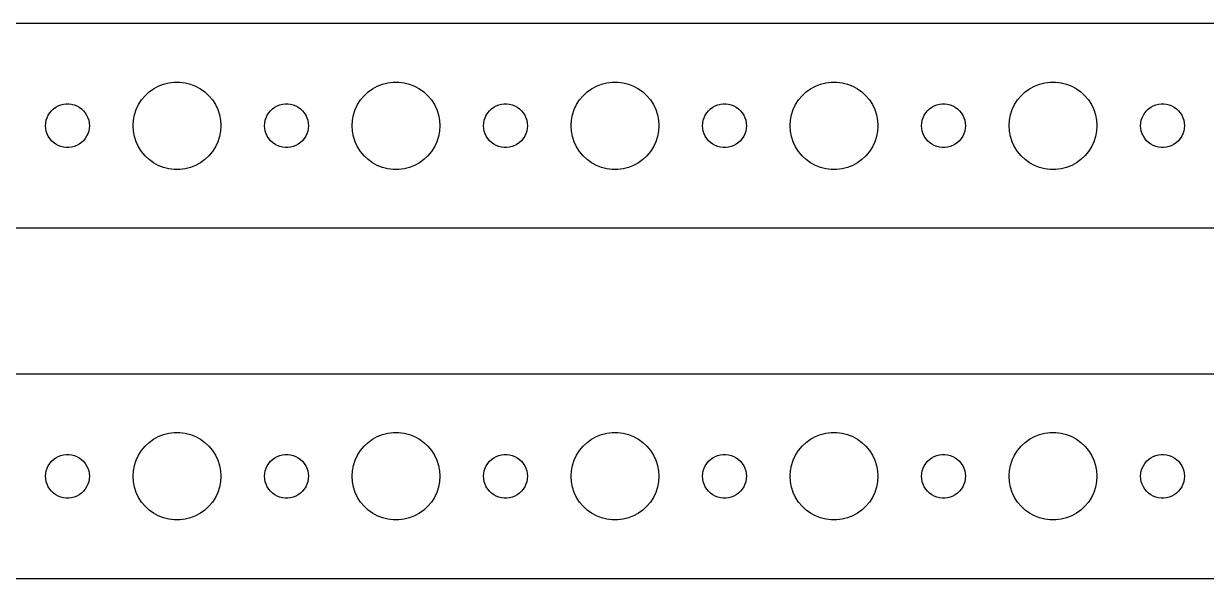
# Model space of a CAD drawing. Header units: metres. Extents: x -172 to 172, y 41 to 79.
# Drawn here: x -85.5 to -4.5, y 41 to 79 of the extents above; entities that cross this region are included whole.
import ezdxf

# ---------------------------------------------------------------- set-up
doc = ezdxf.new("R2010")
doc.units = ezdxf.units.M

msp = doc.modelspace()

# ---------------------------------------------------------------- linework, layer by layer
for p, q in [((167.314, 78.9901), (-167.314, 78.9901)), ((-76.9123, 74.3115), (-76.6075, 74.533)), ((-76.6075, 74.533), (-76.2773, 74.7145)), ((-76.2773, 74.7145), (-75.927, 74.8532)), ((-75.927, 74.8532), (-75.5621, 74.9469)), ((-75.5621, 74.9469), (-75.1884, 74.9941)), ((-75.1884, 74.9941), (-74.8116, 74.9941)), ((-74.8116, 74.9941), (-74.4379, 74.9469)), ((-74.4379, 74.9469), (-74.073, 74.8532)), ((-74.073, 74.8532), (-73.7227, 74.7145)), ((-73.7227, 74.7145), (-73.3925, 74.533)), ((-73.3925, 74.533), (-73.0877, 74.3115)), ((-61.9123, 74.3115), (-61.6075, 74.533)), ((-61.6075, 74.533), (-61.2773, 74.7145)), ((-61.2773, 74.7145), (-60.927, 74.8532)), ((-60.927, 74.8532), (-60.5621, 74.9469)), ((-60.5621, 74.9469), (-60.1884, 74.9941)), ((-60.1884, 74.9941), (-59.8116, 74.9941)), ((-59.8116, 74.9941), (-59.4379, 74.9469)), ((-59.4379, 74.9469), (-59.0729, 74.8532)), ((-59.0729, 74.8532), (-58.7227, 74.7145)), ((-58.7227, 74.7145), (-58.3925, 74.533)), ((-58.3925, 74.533), (-58.0877, 74.3115)), ((-46.9123, 74.3115), (-46.6075, 74.533)), ((-46.6075, 74.533), (-46.2773, 74.7145)), ((-46.2773, 74.7145), (-45.927, 74.8532)), ((-45.927, 74.8532), (-45.5621, 74.9469)), ((-45.5621, 74.9469), (-45.1884, 74.9941)), ((-45.1884, 74.9941), (-44.8116, 74.9941)), ((-44.8116, 74.9941), (-44.4379, 74.9469)), ((-44.4379, 74.9469), (-44.0729, 74.8532)), ((-44.0729, 74.8532), (-43.7227, 74.7145)), ((-43.7227, 74.7145), (-43.3925, 74.533)), ((-43.3925, 74.533), (-43.0877, 74.3115)), ((-31.9123, 74.3115), (-31.6075, 74.533)), ((-31.6075, 74.533), (-31.2773, 74.7145)), ((-31.2773, 74.7145), (-30.927, 74.8532)), ((-30.927, 74.8532), (-30.5621, 74.9469)), ((-30.5621, 74.9469), (-30.1884, 74.9941)), ((-30.1884, 74.9941), (-29.8116, 74.9941)), ((-29.8116, 74.9941), (-29.4379, 74.9469)), ((-29.4379, 74.9469), (-29.0729, 74.8532)), ((-29.0729, 74.8532), (-28.7227, 74.7145)), ((-28.7227, 74.7145), (-28.3925, 74.533)), ((-28.3925, 74.533), (-28.0877, 74.3115)), ((-16.9123, 74.3115), (-16.6075, 74.533)), ((-16.6075, 74.533), (-16.2773, 74.7145)), ((-16.2773, 74.7145), (-15.927, 74.8532)), ((-15.927, 74.8532), (-15.5621, 74.9469)), ((-15.5621, 74.9469), (-15.1884, 74.9941)), ((-15.1884, 74.9941), (-14.8116, 74.9941)), ((-14.8116, 74.9941), (-14.4379, 74.9469)), ((-14.4379, 74.9469), (-14.0729, 74.8532)), ((-14.0729, 74.8532), (-13.7227, 74.7145)), ((-13.7227, 74.7145), (-13.3925, 74.533)), ((-13.3925, 74.533), (-13.0877, 74.3115)), ((-77.6289, 73.4453), (-77.427, 73.7634)), ((-77.427, 73.7634), (-77.1869, 74.0536)), ((-77.1869, 74.0536), (-76.9123, 74.3115)), ((-73.0877, 74.3115), (-72.8131, 74.0536)), ((-72.8131, 74.0536), (-72.573, 73.7634)), ((-72.573, 73.7634), (-72.3711, 73.4453)), ((-62.6289, 73.4453), (-62.427, 73.7634)), ((-62.427, 73.7634), (-62.1869, 74.0536)), ((-62.1869, 74.0536), (-61.9123, 74.3115)), ((-58.0877, 74.3115), (-57.8131, 74.0536)), ((-57.8131, 74.0536), (-57.5729, 73.7634)), ((-57.5729, 73.7634), (-57.3711, 73.4453)), ((-47.6289, 73.4453), (-47.427, 73.7634)), ((-47.427, 73.7634), (-47.1869, 74.0536)), ((-47.1869, 74.0536), (-46.9123, 74.3115)), ((-43.0877, 74.3115), (-42.8131, 74.0536)), ((-42.8131, 74.0536), (-42.5729, 73.7634)), ((-42.5729, 73.7634), (-42.3711, 73.4453)), ((-32.6289, 73.4453), (-32.427, 73.7634)), ((-32.427, 73.7634), (-32.1869, 74.0536)), ((-32.1869, 74.0536), (-31.9123, 74.3115)), ((-28.0877, 74.3115), (-27.8131, 74.0536)), ((-27.8131, 74.0536), (-27.5729, 73.7634)), ((-27.5729, 73.7634), (-27.3711, 73.4453)), ((-17.6289, 73.4453), (-17.427, 73.7634)), ((-17.427, 73.7634), (-17.1869, 74.0536)), ((-17.1869, 74.0536), (-16.9123, 74.3115)), ((-13.0877, 74.3115), (-12.8131, 74.0536)), ((-12.8131, 74.0536), (-12.5729, 73.7634)), ((-12.5729, 73.7634), (-12.3711, 73.4453)), ((-83.7135, 72.8817), (-83.5934, 73.0268)), ((-83.5934, 73.0268), (-83.4561, 73.1558)), ((-83.4561, 73.1558), (-83.3037, 73.2665)), ((-83.3037, 73.2665), (-83.1387, 73.3572)), ((-83.1387, 73.3572), (-82.9635, 73.4266)), ((-82.9635, 73.4266), (-82.7811, 73.4734)), ((-82.7811, 73.4734), (-82.5942, 73.497)), ((-82.5942, 73.497), (-82.4058, 73.497)), ((-82.4058, 73.497), (-82.2189, 73.4734)), ((-82.2189, 73.4734), (-82.0365, 73.4266)), ((-82.0365, 73.4266), (-81.8613, 73.3572)), ((-81.8613, 73.3572), (-81.6963, 73.2665)), ((-81.6963, 73.2665), (-81.5439, 73.1558)), ((-81.5439, 73.1558), (-81.4065, 73.0268)), ((-81.4065, 73.0268), (-81.2865, 72.8817)), ((-77.9057, 72.7461), (-77.7893, 73.1044)), ((-77.7893, 73.1044), (-77.6289, 73.4453)), ((-72.3711, 73.4453), (-72.2107, 73.1044)), ((-72.2107, 73.1044), (-72.0943, 72.7461)), ((-68.7135, 72.8817), (-68.5934, 73.0268)), ((-68.5934, 73.0268), (-68.4561, 73.1558)), ((-68.4561, 73.1558), (-68.3037, 73.2665)), ((-68.3037, 73.2665), (-68.1387, 73.3572)), ((-68.1387, 73.3572), (-67.9635, 73.4266)), ((-67.9635, 73.4266), (-67.7811, 73.4734)), ((-67.7811, 73.4734), (-67.5942, 73.497)), ((-67.5942, 73.497), (-67.4058, 73.497)), ((-67.4058, 73.497), (-67.2189, 73.4734)), ((-67.2189, 73.4734), (-67.0365, 73.4266)), ((-67.0365, 73.4266), (-66.8613, 73.3572)), ((-66.8613, 73.3572), (-66.6963, 73.2665)), ((-66.6963, 73.2665), (-66.5439, 73.1558)), ((-66.5439, 73.1558), (-66.4065, 73.0268)), ((-66.4065, 73.0268), (-66.2865, 72.8817)), ((-62.9057, 72.7461), (-62.7893, 73.1044)), ((-62.7893, 73.1044), (-62.6289, 73.4453)), ((-57.3711, 73.4453), (-57.2107, 73.1044)), ((-57.2107, 73.1044), (-57.0942, 72.7461)), ((-53.7135, 72.8817), (-53.5934, 73.0268)), ((-53.5934, 73.0268), (-53.4561, 73.1558)), ((-53.4561, 73.1558), (-53.3037, 73.2665)), ((-53.3037, 73.2665), (-53.1387, 73.3572)), ((-53.1387, 73.3572), (-52.9635, 73.4266)), ((-52.9635, 73.4266), (-52.7811, 73.4734)), ((-52.7811, 73.4734), (-52.5942, 73.497)), ((-52.5942, 73.497), (-52.4058, 73.497)), ((-52.4058, 73.497), (-52.2189, 73.4734)), ((-52.2189, 73.4734), (-52.0365, 73.4266)), ((-52.0365, 73.4266), (-51.8613, 73.3572)), ((-51.8613, 73.3572), (-51.6963, 73.2665)), ((-51.6963, 73.2665), (-51.5439, 73.1558)), ((-51.5439, 73.1558), (-51.4065, 73.0268)), ((-51.4065, 73.0268), (-51.2865, 72.8817)), ((-47.9057, 72.7461), (-47.7893, 73.1044)), ((-47.7893, 73.1044), (-47.6289, 73.4453)), ((-42.3711, 73.4453), (-42.2107, 73.1044)), ((-42.2107, 73.1044), (-42.0942, 72.7461)), ((-38.7135, 72.8817), (-38.5934, 73.0268)), ((-38.5934, 73.0268), (-38.4561, 73.1558)), ((-38.4561, 73.1558), (-38.3037, 73.2665)), ((-38.3037, 73.2665), (-38.1387, 73.3572)), ((-38.1387, 73.3572), (-37.9635, 73.4266)), ((-37.9635, 73.4266), (-37.7811, 73.4734)), ((-37.7811, 73.4734), (-37.5942, 73.497)), ((-37.5942, 73.497), (-37.4058, 73.497)), ((-37.4058, 73.497), (-37.2189, 73.4734)), ((-37.2189, 73.4734), (-37.0365, 73.4266)), ((-37.0365, 73.4266), (-36.8613, 73.3572)), ((-36.8613, 73.3572), (-36.6963, 73.2665)), ((-36.6963, 73.2665), (-36.5439, 73.1558)), ((-36.5439, 73.1558), (-36.4065, 73.0268)), ((-36.4065, 73.0268), (-36.2865, 72.8817)), ((-32.9057, 72.7461), (-32.7893, 73.1044)), ((-32.7893, 73.1044), (-32.6289, 73.4453)), ((-27.3711, 73.4453), (-27.2107, 73.1044)), ((-27.2107, 73.1044), (-27.0942, 72.7461)), ((-23.7135, 72.8817), (-23.5934, 73.0268)), ((-23.5934, 73.0268), (-23.4561, 73.1558)), ((-23.4561, 73.1558), (-23.3037, 73.2665)), ((-23.3037, 73.2665), (-23.1387, 73.3572)), ((-23.1387, 73.3572), (-22.9635, 73.4266)), ((-22.9635, 73.4266), (-22.7811, 73.4734)), ((-22.7811, 73.4734), (-22.5942, 73.497)), ((-22.5942, 73.497), (-22.4058, 73.497)), ((-22.4058, 73.497), (-22.2189, 73.4734)), ((-22.2189, 73.4734), (-22.0365, 73.4266)), ((-22.0365, 73.4266), (-21.8613, 73.3572)), ((-21.8613, 73.3572), (-21.6963, 73.2665)), ((-21.6963, 73.2665), (-21.5439, 73.1558)), ((-21.5439, 73.1558), (-21.4065, 73.0268)), ((-21.4065, 73.0268), (-21.2865, 72.8817)), ((-17.9057, 72.7461), (-17.7893, 73.1044)), ((-17.7893, 73.1044), (-17.6289, 73.4453)), ((-12.3711, 73.4453), (-12.2107, 73.1044)), ((-12.2107, 73.1044), (-12.0942, 72.7461)), ((-8.71352, 72.8817), (-8.59344, 73.0268)), ((-8.59344, 73.0268), (-8.45613, 73.1558)), ((-8.45613, 73.1558), (-8.30373, 73.2665)), ((-8.30373, 73.2665), (-8.13866, 73.3572)), ((-8.13866, 73.3572), (-7.96352, 73.4266)), ((-7.96352, 73.4266), (-7.78107, 73.4734)), ((-7.78107, 73.4734), (-7.59418, 73.497)), ((-7.59418, 73.497), (-7.40581, 73.497)), ((-7.40581, 73.497), (-7.21892, 73.4734)), ((-7.21892, 73.4734), (-7.03647, 73.4266)), ((-7.03647, 73.4266), (-6.86133, 73.3572)), ((-6.86133, 73.3572), (-6.69626, 73.2665)), ((-6.69626, 73.2665), (-6.54385, 73.1558)), ((-6.54385, 73.1558), (-6.40654, 73.0268)), ((-6.40654, 73.0268), (-6.28647, 72.8817)), ((-84, 72), (-83.9882, 72.188)), ((-83.9882, 72.188), (-83.9529, 72.373)), ((-83.9529, 72.373), (-83.8947, 72.5522)), ((-83.8947, 72.5522), (-83.8145, 72.7226)), ((-83.8145, 72.7226), (-83.7135, 72.8817)), ((-81.2865, 72.8817), (-81.1855, 72.7226)), ((-81.1855, 72.7226), (-81.1053, 72.5522)), ((-81.1053, 72.5522), (-81.0471, 72.373)), ((-81.0471, 72.373), (-81.0118, 72.188)), ((-81.0118, 72.188), (-81, 72)), ((-78, 72), (-77.9763, 72.376)), ((-77.9763, 72.376), (-77.9057, 72.7461)), ((-72.0943, 72.7461), (-72.0237, 72.376)), ((-72.0237, 72.376), (-72, 72)), ((-69, 72), (-68.9882, 72.188)), ((-68.9882, 72.188), (-68.9529, 72.373)), ((-68.9529, 72.373), (-68.8947, 72.5522)), ((-68.8947, 72.5522), (-68.8145, 72.7226)), ((-68.8145, 72.7226), (-68.7135, 72.8817)), ((-66.2865, 72.8817), (-66.1855, 72.7226)), ((-66.1855, 72.7226), (-66.1053, 72.5522)), ((-66.1053, 72.5522), (-66.0471, 72.373)), ((-66.0471, 72.373), (-66.0118, 72.188)), ((-66.0118, 72.188), (-66, 72)), ((-63, 72), (-62.9763, 72.376)), ((-62.9763, 72.376), (-62.9057, 72.7461)), ((-57.0942, 72.7461), (-57.0237, 72.376)), ((-57.0237, 72.376), (-57, 72)), ((-54, 72), (-53.9882, 72.188)), ((-53.9882, 72.188), (-53.9529, 72.373)), ((-53.9529, 72.373), (-53.8947, 72.5522)), ((-53.8947, 72.5522), (-53.8145, 72.7226)), ((-53.8145, 72.7226), (-53.7135, 72.8817)), ((-51.2865, 72.8817), (-51.1855, 72.7226)), ((-51.1855, 72.7226), (-51.1053, 72.5522)), ((-51.1053, 72.5522), (-51.0471, 72.373)), ((-51.0471, 72.373), (-51.0118, 72.188)), ((-51.0118, 72.188), (-51, 72)), ((-48, 72), (-47.9763, 72.376)), ((-47.9763, 72.376), (-47.9057, 72.7461)), ((-42.0942, 72.7461), (-42.0237, 72.376)), ((-42.0237, 72.376), (-42, 72)), ((-39, 72), (-38.9882, 72.188)), ((-38.9882, 72.188), (-38.9529, 72.373)), ((-38.9529, 72.373), (-38.8947, 72.5522)), ((-38.8947, 72.5522), (-38.8145, 72.7226)), ((-38.8145, 72.7226), (-38.7135, 72.8817)), ((-36.2865, 72.8817), (-36.1855, 72.7226)), ((-36.1855, 72.7226), (-36.1053, 72.5522)), ((-36.1053, 72.5522), (-36.0471, 72.373)), ((-36.0471, 72.373), (-36.0118, 72.188)), ((-36.0118, 72.188), (-36, 72)), ((-33, 72), (-32.9763, 72.376)), ((-32.9763, 72.376), (-32.9057, 72.7461)), ((-27.0942, 72.7461), (-27.0237, 72.376)), ((-27.0237, 72.376), (-27, 72)), ((-24, 72), (-23.9882, 72.188)), ((-23.9882, 72.188), (-23.9529, 72.373)), ((-23.9529, 72.373), (-23.8947, 72.5522)), ((-23.8947, 72.5522), (-23.8145, 72.7226)), ((-23.8145, 72.7226), (-23.7135, 72.8817)), ((-21.2865, 72.8817), (-21.1855, 72.7226)), ((-21.1855, 72.7226), (-21.1053, 72.5522)), ((-21.1053, 72.5522), (-21.0471, 72.373)), ((-21.0471, 72.373), (-21.0118, 72.188)), ((-21.0118, 72.188), (-21, 72)), ((-18, 72), (-17.9763, 72.376)), ((-17.9763, 72.376), (-17.9057, 72.7461)), ((-12.0942, 72.7461), (-12.0237, 72.376)), ((-12.0237, 72.376), (-12, 72)), ((-9, 72), (-8.98816, 72.188)), ((-8.98816, 72.188), (-8.95287, 72.373)), ((-8.95287, 72.373), (-8.89465, 72.5522)), ((-8.89465, 72.5522), (-8.81445, 72.7226)), ((-8.81445, 72.7226), (-8.71352, 72.8817)), ((-6.28647, 72.8817), (-6.18553, 72.7226)), ((-6.18553, 72.7226), (-6.10533, 72.5522)), ((-6.10533, 72.5522), (-6.04712, 72.373)), ((-6.04712, 72.373), (-6.01183, 72.188)), ((-6.01183, 72.188), (-6, 72)), ((-83.9882, 71.812), (-84, 72)), ((-83.9529, 71.627), (-83.9882, 71.812)), ((-83.8947, 71.4478), (-83.9529, 71.627)), ((-83.8145, 71.2774), (-83.8947, 71.4478)), ((-81.1053, 71.4478), (-81.1855, 71.2774)), ((-81.0471, 71.627), (-81.1053, 71.4478)), ((-81.0118, 71.812), (-81.0471, 71.627)), ((-81, 72), (-81.0118, 71.812)), ((-77.9763, 71.624), (-78, 72)), ((-77.9057, 71.2539), (-77.9763, 71.624)), ((-72.0237, 71.624), (-72.0943, 71.2539)), ((-72, 72), (-72.0237, 71.624)), ((-68.9882, 71.812), (-69, 72)), ((-68.9529, 71.627), (-68.9882, 71.812)), ((-68.8947, 71.4478), (-68.9529, 71.627)), ((-68.8145, 71.2774), (-68.8947, 71.4478)), ((-66.1053, 71.4478), (-66.1855, 71.2774)), ((-66.0471, 71.627), (-66.1053, 71.4478)), ((-66.0118, 71.812), (-66.0471, 71.627)), ((-66, 72), (-66.0118, 71.812)), ((-62.9763, 71.624), (-63, 72)), ((-62.9057, 71.2539), (-62.9763, 71.624)), ((-57.0237, 71.624), (-57.0942, 71.2539)), ((-57, 72), (-57.0237, 71.624)), ((-53.9882, 71.812), (-54, 72)), ((-53.9529, 71.627), (-53.9882, 71.812)), ((-53.8947, 71.4478), (-53.9529, 71.627)), ((-53.8145, 71.2774), (-53.8947, 71.4478)), ((-51.1053, 71.4478), (-51.1855, 71.2774)), ((-51.0471, 71.627), (-51.1053, 71.4478)), ((-51.0118, 71.812), (-51.0471, 71.627)), ((-51, 72), (-51.0118, 71.812)), ((-47.9763, 71.624), (-48, 72)), ((-47.9057, 71.2539), (-47.9763, 71.624)), ((-42.0237, 71.624), (-42.0942, 71.2539)), ((-42, 72), (-42.0237, 71.624)), ((-38.9882, 71.812), (-39, 72)), ((-38.9529, 71.627), (-38.9882, 71.812)), ((-38.8947, 71.4478), (-38.9529, 71.627)), ((-38.8145, 71.2774), (-38.8947, 71.4478)), ((-36.1053, 71.4478), (-36.1855, 71.2774)), ((-36.0471, 71.627), (-36.1053, 71.4478)), ((-36.0118, 71.812), (-36.0471, 71.627)), ((-36, 72), (-36.0118, 71.812)), ((-32.9763, 71.624), (-33, 72)), ((-32.9057, 71.2539), (-32.9763, 71.624)), ((-27.0237, 71.624), (-27.0942, 71.2539)), ((-27, 72), (-27.0237, 71.624)), ((-23.9882, 71.812), (-24, 72)), ((-23.9529, 71.627), (-23.9882, 71.812)), ((-23.8947, 71.4478), (-23.9529, 71.627)), ((-23.8145, 71.2774), (-23.8947, 71.4478)), ((-21.1053, 71.4478), (-21.1855, 71.2774)), ((-21.0471, 71.627), (-21.1053, 71.4478)), ((-21.0118, 71.812), (-21.0471, 71.627)), ((-21, 72), (-21.0118, 71.812)), ((-17.9763, 71.624), (-18, 72)), ((-17.9057, 71.2539), (-17.9763, 71.624)), ((-12.0237, 71.624), (-12.0942, 71.2539)), ((-12, 72), (-12.0237, 71.624)), ((-8.98816, 71.812), (-9, 72)), ((-8.95287, 71.627), (-8.98816, 71.812)), ((-8.89465, 71.4478), (-8.95287, 71.627)), ((-8.81445, 71.2774), (-8.89465, 71.4478)), ((-6.10533, 71.4478), (-6.18553, 71.2774)), ((-6.04712, 71.627), (-6.10533, 71.4478)), ((-6.01183, 71.812), (-6.04712, 71.627)), ((-6, 72), (-6.01183, 71.812)), ((-83.7135, 71.1183), (-83.8145, 71.2774)), ((-83.5934, 70.9732), (-83.7135, 71.1183)), ((-83.4561, 70.8442), (-83.5934, 70.9732)), ((-83.3037, 70.7335), (-83.4561, 70.8442)), ((-83.1387, 70.6428), (-83.3037, 70.7335)), ((-82.9635, 70.5734), (-83.1387, 70.6428)), ((-82.7811, 70.5266), (-82.9635, 70.5734)), ((-82.5942, 70.503), (-82.7811, 70.5266)), ((-82.4058, 70.503), (-82.5942, 70.503)), ((-82.2189, 70.5266), (-82.4058, 70.503)), ((-82.0365, 70.5734), (-82.2189, 70.5266)), ((-81.8613, 70.6428), (-82.0365, 70.5734)), ((-81.6963, 70.7335), (-81.8613, 70.6428)), ((-81.5439, 70.8442), (-81.6963, 70.7335)), ((-81.4065, 70.9732), (-81.5439, 70.8442)), ((-81.2865, 71.1183), (-81.4065, 70.9732)), ((-81.1855, 71.2774), (-81.2865, 71.1183)), ((-77.7893, 70.8956), (-77.9057, 71.2539)), ((-77.6289, 70.5547), (-77.7893, 70.8956)), ((-77.427, 70.2366), (-77.6289, 70.5547)), ((-72.3711, 70.5547), (-72.573, 70.2366)), ((-72.2107, 70.8956), (-72.3711, 70.5547)), ((-72.0943, 71.2539), (-72.2107, 70.8956)), ((-68.7135, 71.1183), (-68.8145, 71.2774)), ((-68.5934, 70.9732), (-68.7135, 71.1183)), ((-68.4561, 70.8442), (-68.5934, 70.9732)), ((-68.3037, 70.7335), (-68.4561, 70.8442)), ((-68.1387, 70.6428), (-68.3037, 70.7335)), ((-67.9635, 70.5734), (-68.1387, 70.6428)), ((-67.7811, 70.5266), (-67.9635, 70.5734)), ((-67.5942, 70.503), (-67.7811, 70.5266)), ((-67.4058, 70.503), (-67.5942, 70.503)), ((-67.2189, 70.5266), (-67.4058, 70.503)), ((-67.0365, 70.5734), (-67.2189, 70.5266)), ((-66.8613, 70.6428), (-67.0365, 70.5734)), ((-66.6963, 70.7335), (-66.8613, 70.6428)), ((-66.5439, 70.8442), (-66.6963, 70.7335)), ((-66.4065, 70.9732), (-66.5439, 70.8442)), ((-66.2865, 71.1183), (-66.4065, 70.9732)), ((-66.1855, 71.2774), (-66.2865, 71.1183)), ((-62.7893, 70.8956), (-62.9057, 71.2539)), ((-62.6289, 70.5547), (-62.7893, 70.8956)), ((-62.427, 70.2366), (-62.6289, 70.5547)), ((-57.3711, 70.5547), (-57.5729, 70.2366)), ((-57.2107, 70.8956), (-57.3711, 70.5547)), ((-57.0942, 71.2539), (-57.2107, 70.8956)), ((-53.7135, 71.1183), (-53.8145, 71.2774)), ((-53.5934, 70.9732), (-53.7135, 71.1183)), ((-53.4561, 70.8442), (-53.5934, 70.9732)), ((-53.3037, 70.7335), (-53.4561, 70.8442)), ((-53.1387, 70.6428), (-53.3037, 70.7335)), ((-52.9635, 70.5734), (-53.1387, 70.6428)), ((-52.7811, 70.5266), (-52.9635, 70.5734)), ((-52.5942, 70.503), (-52.7811, 70.5266)), ((-52.4058, 70.503), (-52.5942, 70.503)), ((-52.2189, 70.5266), (-52.4058, 70.503)), ((-52.0365, 70.5734), (-52.2189, 70.5266)), ((-51.8613, 70.6428), (-52.0365, 70.5734)), ((-51.6963, 70.7335), (-51.8613, 70.6428)), ((-51.5439, 70.8442), (-51.6963, 70.7335)), ((-51.4065, 70.9732), (-51.5439, 70.8442)), ((-51.2865, 71.1183), (-51.4065, 70.9732)), ((-51.1855, 71.2774), (-51.2865, 71.1183)), ((-47.7893, 70.8956), (-47.9057, 71.2539)), ((-47.6289, 70.5547), (-47.7893, 70.8956)), ((-47.427, 70.2366), (-47.6289, 70.5547)), ((-42.3711, 70.5547), (-42.5729, 70.2366)), ((-42.2107, 70.8956), (-42.3711, 70.5547)), ((-42.0942, 71.2539), (-42.2107, 70.8956)), ((-38.7135, 71.1183), (-38.8145, 71.2774)), ((-38.5934, 70.9732), (-38.7135, 71.1183)), ((-38.4561, 70.8442), (-38.5934, 70.9732)), ((-38.3037, 70.7335), (-38.4561, 70.8442)), ((-38.1387, 70.6428), (-38.3037, 70.7335)), ((-37.9635, 70.5734), (-38.1387, 70.6428)), ((-37.7811, 70.5266), (-37.9635, 70.5734)), ((-37.5942, 70.503), (-37.7811, 70.5266)), ((-37.4058, 70.503), (-37.5942, 70.503)), ((-37.2189, 70.5266), (-37.4058, 70.503)), ((-37.0365, 70.5734), (-37.2189, 70.5266)), ((-36.8613, 70.6428), (-37.0365, 70.5734)), ((-36.6963, 70.7335), (-36.8613, 70.6428)), ((-36.5439, 70.8442), (-36.6963, 70.7335)), ((-36.4065, 70.9732), (-36.5439, 70.8442)), ((-36.2865, 71.1183), (-36.4065, 70.9732)), ((-36.1855, 71.2774), (-36.2865, 71.1183)), ((-32.7893, 70.8956), (-32.9057, 71.2539)), ((-32.6289, 70.5547), (-32.7893, 70.8956)), ((-32.427, 70.2366), (-32.6289, 70.5547)), ((-27.3711, 70.5547), (-27.5729, 70.2366)), ((-27.2107, 70.8956), (-27.3711, 70.5547)), ((-27.0942, 71.2539), (-27.2107, 70.8956)), ((-23.7135, 71.1183), (-23.8145, 71.2774)), ((-23.5934, 70.9732), (-23.7135, 71.1183)), ((-23.4561, 70.8442), (-23.5934, 70.9732)), ((-23.3037, 70.7335), (-23.4561, 70.8442)), ((-23.1387, 70.6428), (-23.3037, 70.7335)), ((-22.9635, 70.5734), (-23.1387, 70.6428)), ((-22.7811, 70.5266), (-22.9635, 70.5734)), ((-22.5942, 70.503), (-22.7811, 70.5266)), ((-22.4058, 70.503), (-22.5942, 70.503)), ((-22.2189, 70.5266), (-22.4058, 70.503)), ((-22.0365, 70.5734), (-22.2189, 70.5266)), ((-21.8613, 70.6428), (-22.0365, 70.5734)), ((-21.6963, 70.7335), (-21.8613, 70.6428)), ((-21.5439, 70.8442), (-21.6963, 70.7335)), ((-21.4065, 70.9732), (-21.5439, 70.8442)), ((-21.2865, 71.1183), (-21.4065, 70.9732)), ((-21.1855, 71.2774), (-21.2865, 71.1183)), ((-17.7893, 70.8956), (-17.9057, 71.2539)), ((-17.6289, 70.5547), (-17.7893, 70.8956)), ((-17.427, 70.2366), (-17.6289, 70.5547)), ((-12.3711, 70.5547), (-12.5729, 70.2366)), ((-12.2107, 70.8956), (-12.3711, 70.5547)), ((-12.0942, 71.2539), (-12.2107, 70.8956)), ((-8.71352, 71.1183), (-8.81445, 71.2774)), ((-8.59344, 70.9732), (-8.71352, 71.1183)), ((-8.45613, 70.8442), (-8.59344, 70.9732)), ((-8.30373, 70.7335), (-8.45613, 70.8442)), ((-8.13866, 70.6428), (-8.30373, 70.7335)), ((-7.96352, 70.5734), (-8.13866, 70.6428)), ((-7.78107, 70.5266), (-7.96352, 70.5734)), ((-7.59418, 70.503), (-7.78107, 70.5266)), ((-7.40581, 70.503), (-7.59418, 70.503)), ((-7.21892, 70.5266), (-7.40581, 70.503)), ((-7.03647, 70.5734), (-7.21892, 70.5266)), ((-6.86133, 70.6428), (-7.03647, 70.5734)), ((-6.69626, 70.7335), (-6.86133, 70.6428)), ((-6.54385, 70.8442), (-6.69626, 70.7335)), ((-6.40654, 70.9732), (-6.54385, 70.8442)), ((-6.28647, 71.1183), (-6.40654, 70.9732)), ((-6.18553, 71.2774), (-6.28647, 71.1183)), ((-77.1869, 69.9464), (-77.427, 70.2366)), ((-76.9123, 69.6885), (-77.1869, 69.9464)), ((-76.6075, 69.467), (-76.9123, 69.6885)), ((-73.0877, 69.6885), (-73.3925, 69.467)), ((-72.8131, 69.9464), (-73.0877, 69.6885)), ((-72.573, 70.2366), (-72.8131, 69.9464)), ((-62.1869, 69.9464), (-62.427, 70.2366)), ((-61.9123, 69.6885), (-62.1869, 69.9464)), ((-61.6075, 69.467), (-61.9123, 69.6885)), ((-58.0877, 69.6885), (-58.3925, 69.467)), ((-57.8131, 69.9464), (-58.0877, 69.6885)), ((-57.5729, 70.2366), (-57.8131, 69.9464)), ((-47.1869, 69.9464), (-47.427, 70.2366)), ((-46.9123, 69.6885), (-47.1869, 69.9464)), ((-46.6075, 69.467), (-46.9123, 69.6885)), ((-43.0877, 69.6885), (-43.3925, 69.467)), ((-42.8131, 69.9464), (-43.0877, 69.6885)), ((-42.5729, 70.2366), (-42.8131, 69.9464)), ((-32.1869, 69.9464), (-32.427, 70.2366)), ((-31.9123, 69.6885), (-32.1869, 69.9464)), ((-31.6075, 69.467), (-31.9123, 69.6885)), ((-28.0877, 69.6885), (-28.3925, 69.467)), ((-27.8131, 69.9464), (-28.0877, 69.6885)), ((-27.5729, 70.2366), (-27.8131, 69.9464)), ((-17.1869, 69.9464), (-17.427, 70.2366)), ((-16.9123, 69.6885), (-17.1869, 69.9464)), ((-16.6075, 69.467), (-16.9123, 69.6885)), ((-13.0877, 69.6885), (-13.3925, 69.467)), ((-12.8131, 69.9464), (-13.0877, 69.6885)), ((-12.5729, 70.2366), (-12.8131, 69.9464)), ((-76.2773, 69.2855), (-76.6075, 69.467)), ((-75.927, 69.1468), (-76.2773, 69.2855)), ((-75.5621, 69.0531), (-75.927, 69.1468)), ((-75.1884, 69.0059), (-75.5621, 69.0531)), ((-74.8116, 69.0059), (-75.1884, 69.0059)), ((-74.4379, 69.0531), (-74.8116, 69.0059)), ((-74.073, 69.1468), (-74.4379, 69.0531)), ((-73.7227, 69.2855), (-74.073, 69.1468)), ((-73.3925, 69.467), (-73.7227, 69.2855)), ((-61.2773, 69.2855), (-61.6075, 69.467)), ((-60.927, 69.1468), (-61.2773, 69.2855)), ((-60.5621, 69.0531), (-60.927, 69.1468)), ((-60.1884, 69.0059), (-60.5621, 69.0531)), ((-59.8116, 69.0059), (-60.1884, 69.0059)), ((-59.4379, 69.0531), (-59.8116, 69.0059)), ((-59.0729, 69.1468), (-59.4379, 69.0531)), ((-58.7227, 69.2855), (-59.0729, 69.1468)), ((-58.3925, 69.467), (-58.7227, 69.2855)), ((-46.2773, 69.2855), (-46.6075, 69.467)), ((-45.927, 69.1468), (-46.2773, 69.2855)), ((-45.5621, 69.0531), (-45.927, 69.1468)), ((-45.1884, 69.0059), (-45.5621, 69.0531)), ((-44.8116, 69.0059), (-45.1884, 69.0059)), ((-44.4379, 69.0531), (-44.8116, 69.0059)), ((-44.0729, 69.1468), (-44.4379, 69.0531)), ((-43.7227, 69.2855), (-44.0729, 69.1468)), ((-43.3925, 69.467), (-43.7227, 69.2855)), ((-31.2773, 69.2855), (-31.6075, 69.467)), ((-30.927, 69.1468), (-31.2773, 69.2855)), ((-30.5621, 69.0531), (-30.927, 69.1468)), ((-30.1884, 69.0059), (-30.5621, 69.0531)), ((-29.8116, 69.0059), (-30.1884, 69.0059)), ((-29.4379, 69.0531), (-29.8116, 69.0059)), ((-29.0729, 69.1468), (-29.4379, 69.0531)), ((-28.7227, 69.2855), (-29.0729, 69.1468)), ((-28.3925, 69.467), (-28.7227, 69.2855)), ((-16.2773, 69.2855), (-16.6075, 69.467)), ((-15.927, 69.1468), (-16.2773, 69.2855)), ((-15.5621, 69.0531), (-15.927, 69.1468)), ((-15.1884, 69.0059), (-15.5621, 69.0531)), ((-14.8116, 69.0059), (-15.1884, 69.0059)), ((-14.4379, 69.0531), (-14.8116, 69.0059)), ((-14.0729, 69.1468), (-14.4379, 69.0531)), ((-13.7227, 69.2855), (-14.0729, 69.1468)), ((-13.3925, 69.467), (-13.7227, 69.2855)), ((-167.314, 65.0099), (167.314, 65.0099)), ((167.314, 54.9901), (-167.314, 54.9901)), ((-77.1869, 50.0536), (-76.9123, 50.3115)), ((-76.9123, 50.3115), (-76.6075, 50.533)), ((-76.6075, 50.533), (-76.2773, 50.7145)), ((-76.2773, 50.7145), (-75.927, 50.8532)), ((-75.927, 50.8532), (-75.5621, 50.9469)), ((-75.5621, 50.9469), (-75.1884, 50.9941)), ((-75.1884, 50.9941), (-74.8116, 50.9941)), ((-74.8116, 50.9941), (-74.4379, 50.9469)), ((-74.4379, 50.9469), (-74.073, 50.8532)), ((-74.073, 50.8532), (-73.7227, 50.7145)), ((-73.7227, 50.7145), (-73.3925, 50.533)), ((-73.3925, 50.533), (-73.0877, 50.3115)), ((-73.0877, 50.3115), (-72.8131, 50.0536)), ((-62.1869, 50.0536), (-61.9123, 50.3115)), ((-61.9123, 50.3115), (-61.6075, 50.533)), ((-61.6075, 50.533), (-61.2773, 50.7145)), ((-61.2773, 50.7145), (-60.927, 50.8532)), ((-60.927, 50.8532), (-60.5621, 50.9469)), ((-60.5621, 50.9469), (-60.1884, 50.9941)), ((-60.1884, 50.9941), (-59.8116, 50.9941)), ((-59.8116, 50.9941), (-59.4379, 50.9469)), ((-59.4379, 50.9469), (-59.0729, 50.8532)), ((-59.0729, 50.8532), (-58.7227, 50.7145)), ((-58.7227, 50.7145), (-58.3925, 50.533)), ((-58.3925, 50.533), (-58.0877, 50.3115)), ((-58.0877, 50.3115), (-57.8131, 50.0536)), ((-47.1869, 50.0536), (-46.9123, 50.3115)), ((-46.9123, 50.3115), (-46.6075, 50.533)), ((-46.6075, 50.533), (-46.2773, 50.7145)), ((-46.2773, 50.7145), (-45.927, 50.8532)), ((-45.927, 50.8532), (-45.5621, 50.9469)), ((-45.5621, 50.9469), (-45.1884, 50.9941)), ((-45.1884, 50.9941), (-44.8116, 50.9941)), ((-44.8116, 50.9941), (-44.4379, 50.9469)), ((-44.4379, 50.9469), (-44.0729, 50.8532)), ((-44.0729, 50.8532), (-43.7227, 50.7145)), ((-43.7227, 50.7145), (-43.3925, 50.533)), ((-43.3925, 50.533), (-43.0877, 50.3115)), ((-43.0877, 50.3115), (-42.8131, 50.0536)), ((-32.1869, 50.0536), (-31.9123, 50.3115)), ((-31.9123, 50.3115), (-31.6075, 50.533)), ((-31.6075, 50.533), (-31.2773, 50.7145)), ((-31.2773, 50.7145), (-30.927, 50.8532)), ((-30.927, 50.8532), (-30.5621, 50.9469)), ((-30.5621, 50.9469), (-30.1884, 50.9941)), ((-30.1884, 50.9941), (-29.8116, 50.9941)), ((-29.8116, 50.9941), (-29.4379, 50.9469)), ((-29.4379, 50.9469), (-29.0729, 50.8532)), ((-29.0729, 50.8532), (-28.7227, 50.7145)), ((-28.7227, 50.7145), (-28.3925, 50.533)), ((-28.3925, 50.533), (-28.0877, 50.3115)), ((-28.0877, 50.3115), (-27.8131, 50.0536)), ((-17.1869, 50.0536), (-16.9123, 50.3115)), ((-16.9123, 50.3115), (-16.6075, 50.533)), ((-16.6075, 50.533), (-16.2773, 50.7145)), ((-16.2773, 50.7145), (-15.927, 50.8532)), ((-15.927, 50.8532), (-15.5621, 50.9469)), ((-15.5621, 50.9469), (-15.1884, 50.9941)), ((-15.1884, 50.9941), (-14.8116, 50.9941)), ((-14.8116, 50.9941), (-14.4379, 50.9469)), ((-14.4379, 50.9469), (-14.0729, 50.8532)), ((-14.0729, 50.8532), (-13.7227, 50.7145)), ((-13.7227, 50.7145), (-13.3925, 50.533)), ((-13.3925, 50.533), (-13.0877, 50.3115)), ((-13.0877, 50.3115), (-12.8131, 50.0536)), ((-83.1387, 49.3572), (-82.9635, 49.4266)), ((-82.9635, 49.4266), (-82.7811, 49.4734)), ((-82.7811, 49.4734), (-82.5942, 49.497)), ((-82.5942, 49.497), (-82.4058, 49.497)), ((-82.4058, 49.497), (-82.2189, 49.4734)), ((-82.2189, 49.4734), (-82.0365, 49.4266)), ((-82.0365, 49.4266), (-81.8613, 49.3572)), ((-77.7893, 49.1044), (-77.6289, 49.4453)), ((-77.6289, 49.4453), (-77.427, 49.7634)), ((-77.427, 49.7634), (-77.1869, 50.0536)), ((-72.8131, 50.0536), (-72.573, 49.7634)), ((-72.573, 49.7634), (-72.3711, 49.4453)), ((-72.3711, 49.4453), (-72.2107, 49.1044)), ((-68.1387, 49.3572), (-67.9635, 49.4266)), ((-67.9635, 49.4266), (-67.7811, 49.4734)), ((-67.7811, 49.4734), (-67.5942, 49.497)), ((-67.5942, 49.497), (-67.4058, 49.497)), ((-67.4058, 49.497), (-67.2189, 49.4734)), ((-67.2189, 49.4734), (-67.0365, 49.4266)), ((-67.0365, 49.4266), (-66.8613, 49.3572)), ((-62.7893, 49.1044), (-62.6289, 49.4453)), ((-62.6289, 49.4453), (-62.427, 49.7634)), ((-62.427, 49.7634), (-62.1869, 50.0536)), ((-57.8131, 50.0536), (-57.5729, 49.7634)), ((-57.5729, 49.7634), (-57.3711, 49.4453)), ((-57.3711, 49.4453), (-57.2107, 49.1044)), ((-53.1387, 49.3572), (-52.9635, 49.4266)), ((-52.9635, 49.4266), (-52.7811, 49.4734)), ((-52.7811, 49.4734), (-52.5942, 49.497)), ((-52.5942, 49.497), (-52.4058, 49.497)), ((-52.4058, 49.497), (-52.2189, 49.4734)), ((-52.2189, 49.4734), (-52.0365, 49.4266)), ((-52.0365, 49.4266), (-51.8613, 49.3572)), ((-47.7893, 49.1044), (-47.6289, 49.4453)), ((-47.6289, 49.4453), (-47.427, 49.7634)), ((-47.427, 49.7634), (-47.1869, 50.0536)), ((-42.8131, 50.0536), (-42.5729, 49.7634)), ((-42.5729, 49.7634), (-42.3711, 49.4453)), ((-42.3711, 49.4453), (-42.2107, 49.1044)), ((-38.1387, 49.3572), (-37.9635, 49.4266)), ((-37.9635, 49.4266), (-37.7811, 49.4734)), ((-37.7811, 49.4734), (-37.5942, 49.497)), ((-37.5942, 49.497), (-37.4058, 49.497)), ((-37.4058, 49.497), (-37.2189, 49.4734)), ((-37.2189, 49.4734), (-37.0365, 49.4266)), ((-37.0365, 49.4266), (-36.8613, 49.3572)), ((-32.7893, 49.1044), (-32.6289, 49.4453)), ((-32.6289, 49.4453), (-32.427, 49.7634)), ((-32.427, 49.7634), (-32.1869, 50.0536)), ((-27.8131, 50.0536), (-27.5729, 49.7634)), ((-27.5729, 49.7634), (-27.3711, 49.4453)), ((-27.3711, 49.4453), (-27.2107, 49.1044)), ((-23.1387, 49.3572), (-22.9635, 49.4266)), ((-22.9635, 49.4266), (-22.7811, 49.4734)), ((-22.7811, 49.4734), (-22.5942, 49.497)), ((-22.5942, 49.497), (-22.4058, 49.497)), ((-22.4058, 49.497), (-22.2189, 49.4734)), ((-22.2189, 49.4734), (-22.0365, 49.4266)), ((-22.0365, 49.4266), (-21.8613, 49.3572)), ((-17.7893, 49.1044), (-17.6289, 49.4453)), ((-17.6289, 49.4453), (-17.427, 49.7634)), ((-17.427, 49.7634), (-17.1869, 50.0536)), ((-12.8131, 50.0536), (-12.5729, 49.7634)), ((-12.5729, 49.7634), (-12.3711, 49.4453)), ((-12.3711, 49.4453), (-12.2107, 49.1044)), ((-8.13866, 49.3572), (-7.96352, 49.4266)), ((-7.96352, 49.4266), (-7.78107, 49.4734)), ((-7.78107, 49.4734), (-7.59418, 49.497)), ((-7.59418, 49.497), (-7.40581, 49.497)), ((-7.40581, 49.497), (-7.21892, 49.4734)), ((-7.21892, 49.4734), (-7.03647, 49.4266)), ((-7.03647, 49.4266), (-6.86133, 49.3572)), ((-83.8947, 48.5522), (-83.8145, 48.7226)), ((-83.8145, 48.7226), (-83.7135, 48.8817)), ((-83.7135, 48.8817), (-83.5934, 49.0268)), ((-83.5934, 49.0268), (-83.4561, 49.1558)), ((-83.4561, 49.1558), (-83.3037, 49.2665)), ((-83.3037, 49.2665), (-83.1387, 49.3572)), ((-81.8613, 49.3572), (-81.6963, 49.2665)), ((-81.6963, 49.2665), (-81.5439, 49.1558)), ((-81.5439, 49.1558), (-81.4065, 49.0268)), ((-81.4065, 49.0268), (-81.2865, 48.8817)), ((-81.2865, 48.8817), (-81.1855, 48.7226)), ((-81.1855, 48.7226), (-81.1053, 48.5522)), ((-77.9763, 48.376), (-77.9057, 48.7461)), ((-77.9057, 48.7461), (-77.7893, 49.1044)), ((-72.2107, 49.1044), (-72.0943, 48.7461)), ((-72.0943, 48.7461), (-72.0237, 48.376)), ((-68.8947, 48.5522), (-68.8145, 48.7226)), ((-68.8145, 48.7226), (-68.7135, 48.8817)), ((-68.7135, 48.8817), (-68.5934, 49.0268)), ((-68.5934, 49.0268), (-68.4561, 49.1558)), ((-68.4561, 49.1558), (-68.3037, 49.2665)), ((-68.3037, 49.2665), (-68.1387, 49.3572)), ((-66.8613, 49.3572), (-66.6963, 49.2665)), ((-66.6963, 49.2665), (-66.5439, 49.1558)), ((-66.5439, 49.1558), (-66.4065, 49.0268)), ((-66.4065, 49.0268), (-66.2865, 48.8817)), ((-66.2865, 48.8817), (-66.1855, 48.7226)), ((-66.1855, 48.7226), (-66.1053, 48.5522)), ((-62.9763, 48.376), (-62.9057, 48.7461)), ((-62.9057, 48.7461), (-62.7893, 49.1044)), ((-57.2107, 49.1044), (-57.0942, 48.7461)), ((-57.0942, 48.7461), (-57.0237, 48.376)), ((-53.8947, 48.5522), (-53.8145, 48.7226)), ((-53.8145, 48.7226), (-53.7135, 48.8817)), ((-53.7135, 48.8817), (-53.5934, 49.0268)), ((-53.5934, 49.0268), (-53.4561, 49.1558)), ((-53.4561, 49.1558), (-53.3037, 49.2665)), ((-53.3037, 49.2665), (-53.1387, 49.3572)), ((-51.8613, 49.3572), (-51.6963, 49.2665)), ((-51.6963, 49.2665), (-51.5439, 49.1558)), ((-51.5439, 49.1558), (-51.4065, 49.0268)), ((-51.4065, 49.0268), (-51.2865, 48.8817)), ((-51.2865, 48.8817), (-51.1855, 48.7226)), ((-51.1855, 48.7226), (-51.1053, 48.5522)), ((-47.9763, 48.376), (-47.9057, 48.7461)), ((-47.9057, 48.7461), (-47.7893, 49.1044)), ((-42.2107, 49.1044), (-42.0942, 48.7461)), ((-42.0942, 48.7461), (-42.0237, 48.376)), ((-38.8947, 48.5522), (-38.8145, 48.7226)), ((-38.8145, 48.7226), (-38.7135, 48.8817)), ((-38.7135, 48.8817), (-38.5934, 49.0268)), ((-38.5934, 49.0268), (-38.4561, 49.1558)), ((-38.4561, 49.1558), (-38.3037, 49.2665)), ((-38.3037, 49.2665), (-38.1387, 49.3572)), ((-36.8613, 49.3572), (-36.6963, 49.2665)), ((-36.6963, 49.2665), (-36.5439, 49.1558)), ((-36.5439, 49.1558), (-36.4065, 49.0268)), ((-36.4065, 49.0268), (-36.2865, 48.8817)), ((-36.2865, 48.8817), (-36.1855, 48.7226)), ((-36.1855, 48.7226), (-36.1053, 48.5522)), ((-32.9763, 48.376), (-32.9057, 48.7461)), ((-32.9057, 48.7461), (-32.7893, 49.1044)), ((-27.2107, 49.1044), (-27.0942, 48.7461)), ((-27.0942, 48.7461), (-27.0237, 48.376)), ((-23.8947, 48.5522), (-23.8145, 48.7226)), ((-23.8145, 48.7226), (-23.7135, 48.8817)), ((-23.7135, 48.8817), (-23.5934, 49.0268)), ((-23.5934, 49.0268), (-23.4561, 49.1558)), ((-23.4561, 49.1558), (-23.3037, 49.2665)), ((-23.3037, 49.2665), (-23.1387, 49.3572)), ((-21.8613, 49.3572), (-21.6963, 49.2665)), ((-21.6963, 49.2665), (-21.5439, 49.1558)), ((-21.5439, 49.1558), (-21.4065, 49.0268)), ((-21.4065, 49.0268), (-21.2865, 48.8817)), ((-21.2865, 48.8817), (-21.1855, 48.7226)), ((-21.1855, 48.7226), (-21.1053, 48.5522)), ((-17.9763, 48.376), (-17.9057, 48.7461)), ((-17.9057, 48.7461), (-17.7893, 49.1044)), ((-12.2107, 49.1044), (-12.0942, 48.7461)), ((-12.0942, 48.7461), (-12.0237, 48.376)), ((-8.89465, 48.5522), (-8.81445, 48.7226)), ((-8.81445, 48.7226), (-8.71352, 48.8817)), ((-8.71352, 48.8817), (-8.59344, 49.0268)), ((-8.59344, 49.0268), (-8.45613, 49.1558)), ((-8.45613, 49.1558), (-8.30373, 49.2665)), ((-8.30373, 49.2665), (-8.13866, 49.3572)), ((-6.86133, 49.3572), (-6.69626, 49.2665)), ((-6.69626, 49.2665), (-6.54385, 49.1558)), ((-6.54385, 49.1558), (-6.40654, 49.0268)), ((-6.40654, 49.0268), (-6.28647, 48.8817)), ((-6.28647, 48.8817), (-6.18553, 48.7226)), ((-6.18553, 48.7226), (-6.10533, 48.5522)), ((-84, 48), (-83.9882, 48.188)), ((-83.9882, 47.812), (-84, 48)), ((-83.9882, 48.188), (-83.9529, 48.373)), ((-83.9529, 47.627), (-83.9882, 47.812)), ((-83.9529, 48.373), (-83.8947, 48.5522)), ((-81.1053, 48.5522), (-81.0471, 48.373)), ((-81.0471, 48.373), (-81.0118, 48.188)), ((-81.0118, 47.812), (-81.0471, 47.627)), ((-81.0118, 48.188), (-81, 48)), ((-81, 48), (-81.0118, 47.812)), ((-78, 48), (-77.9763, 48.376)), ((-77.9763, 47.624), (-78, 48)), ((-72.0237, 48.376), (-72, 48)), ((-72, 48), (-72.0237, 47.624)), ((-69, 48), (-68.9882, 48.188)), ((-68.9882, 47.812), (-69, 48)), ((-68.9882, 48.188), (-68.9529, 48.373)), ((-68.9529, 47.627), (-68.9882, 47.812)), ((-68.9529, 48.373), (-68.8947, 48.5522)), ((-66.1053, 48.5522), (-66.0471, 48.373)), ((-66.0471, 48.373), (-66.0118, 48.188)), ((-66.0118, 47.812), (-66.0471, 47.627)), ((-66.0118, 48.188), (-66, 48)), ((-66, 48), (-66.0118, 47.812)), ((-63, 48), (-62.9763, 48.376)), ((-62.9763, 47.624), (-63, 48)), ((-57.0237, 48.376), (-57, 48)), ((-57, 48), (-57.0237, 47.624)), ((-54, 48), (-53.9882, 48.188)), ((-53.9882, 47.812), (-54, 48)), ((-53.9882, 48.188), (-53.9529, 48.373)), ((-53.9529, 47.627), (-53.9882, 47.812)), ((-53.9529, 48.373), (-53.8947, 48.5522)), ((-51.1053, 48.5522), (-51.0471, 48.373)), ((-51.0471, 48.373), (-51.0118, 48.188)), ((-51.0118, 47.812), (-51.0471, 47.627)), ((-51.0118, 48.188), (-51, 48)), ((-51, 48), (-51.0118, 47.812)), ((-48, 48), (-47.9763, 48.376)), ((-47.9763, 47.624), (-48, 48)), ((-42.0237, 48.376), (-42, 48)), ((-42, 48), (-42.0237, 47.624)), ((-39, 48), (-38.9882, 48.188)), ((-38.9882, 47.812), (-39, 48)), ((-38.9882, 48.188), (-38.9529, 48.373)), ((-38.9529, 47.627), (-38.9882, 47.812)), ((-38.9529, 48.373), (-38.8947, 48.5522)), ((-36.1053, 48.5522), (-36.0471, 48.373)), ((-36.0471, 48.373), (-36.0118, 48.188)), ((-36.0118, 47.812), (-36.0471, 47.627)), ((-36.0118, 48.188), (-36, 48)), ((-36, 48), (-36.0118, 47.812)), ((-33, 48), (-32.9763, 48.376)), ((-32.9763, 47.624), (-33, 48)), ((-27.0237, 48.376), (-27, 48)), ((-27, 48), (-27.0237, 47.624)), ((-24, 48), (-23.9882, 48.188)), ((-23.9882, 47.812), (-24, 48)), ((-23.9882, 48.188), (-23.9529, 48.373)), ((-23.9529, 47.627), (-23.9882, 47.812)), ((-23.9529, 48.373), (-23.8947, 48.5522)), ((-21.1053, 48.5522), (-21.0471, 48.373)), ((-21.0471, 48.373), (-21.0118, 48.188)), ((-21.0118, 47.812), (-21.0471, 47.627)), ((-21.0118, 48.188), (-21, 48)), ((-21, 48), (-21.0118, 47.812)), ((-18, 48), (-17.9763, 48.376)), ((-17.9763, 47.624), (-18, 48)), ((-12.0237, 48.376), (-12, 48)), ((-12, 48), (-12.0237, 47.624)), ((-9, 48), (-8.98816, 48.188)), ((-8.98816, 47.812), (-9, 48)), ((-8.98816, 48.188), (-8.95287, 48.373)), ((-8.95287, 47.627), (-8.98816, 47.812)), ((-8.95287, 48.373), (-8.89465, 48.5522)), ((-6.10533, 48.5522), (-6.04712, 48.373)), ((-6.04712, 48.373), (-6.01183, 48.188)), ((-6.01183, 47.812), (-6.04712, 47.627)), ((-6.01183, 48.188), (-6, 48)), ((-6, 48), (-6.01183, 47.812)), ((-83.8947, 47.4478), (-83.9529, 47.627)), ((-83.8145, 47.2774), (-83.8947, 47.4478)), ((-83.7135, 47.1183), (-83.8145, 47.2774)), ((-83.5934, 46.9732), (-83.7135, 47.1183)), ((-81.2865, 47.1183), (-81.4065, 46.9732)), ((-81.1855, 47.2774), (-81.2865, 47.1183)), ((-81.1053, 47.4478), (-81.1855, 47.2774)), ((-81.0471, 47.627), (-81.1053, 47.4478)), ((-77.9057, 47.2539), (-77.9763, 47.624)), ((-77.7893, 46.8956), (-77.9057, 47.2539)), ((-72.0943, 47.2539), (-72.2107, 46.8956)), ((-72.0237, 47.624), (-72.0943, 47.2539)), ((-68.8947, 47.4478), (-68.9529, 47.627)), ((-68.8145, 47.2774), (-68.8947, 47.4478)), ((-68.7135, 47.1183), (-68.8145, 47.2774)), ((-68.5934, 46.9732), (-68.7135, 47.1183)), ((-66.2865, 47.1183), (-66.4065, 46.9732)), ((-66.1855, 47.2774), (-66.2865, 47.1183)), ((-66.1053, 47.4478), (-66.1855, 47.2774)), ((-66.0471, 47.627), (-66.1053, 47.4478)), ((-62.9057, 47.2539), (-62.9763, 47.624)), ((-62.7893, 46.8956), (-62.9057, 47.2539)), ((-57.0942, 47.2539), (-57.2107, 46.8956)), ((-57.0237, 47.624), (-57.0942, 47.2539)), ((-53.8947, 47.4478), (-53.9529, 47.627)), ((-53.8145, 47.2774), (-53.8947, 47.4478)), ((-53.7135, 47.1183), (-53.8145, 47.2774)), ((-53.5934, 46.9732), (-53.7135, 47.1183)), ((-51.2865, 47.1183), (-51.4065, 46.9732)), ((-51.1855, 47.2774), (-51.2865, 47.1183)), ((-51.1053, 47.4478), (-51.1855, 47.2774)), ((-51.0471, 47.627), (-51.1053, 47.4478)), ((-47.9057, 47.2539), (-47.9763, 47.624)), ((-47.7893, 46.8956), (-47.9057, 47.2539)), ((-42.0942, 47.2539), (-42.2107, 46.8956)), ((-42.0237, 47.624), (-42.0942, 47.2539)), ((-38.8947, 47.4478), (-38.9529, 47.627)), ((-38.8145, 47.2774), (-38.8947, 47.4478)), ((-38.7135, 47.1183), (-38.8145, 47.2774)), ((-38.5934, 46.9732), (-38.7135, 47.1183)), ((-36.2865, 47.1183), (-36.4065, 46.9732)), ((-36.1855, 47.2774), (-36.2865, 47.1183)), ((-36.1053, 47.4478), (-36.1855, 47.2774)), ((-36.0471, 47.627), (-36.1053, 47.4478)), ((-32.9057, 47.2539), (-32.9763, 47.624)), ((-32.7893, 46.8956), (-32.9057, 47.2539)), ((-27.0942, 47.2539), (-27.2107, 46.8956)), ((-27.0237, 47.624), (-27.0942, 47.2539)), ((-23.8947, 47.4478), (-23.9529, 47.627)), ((-23.8145, 47.2774), (-23.8947, 47.4478)), ((-23.7135, 47.1183), (-23.8145, 47.2774)), ((-23.5934, 46.9732), (-23.7135, 47.1183)), ((-21.2865, 47.1183), (-21.4065, 46.9732)), ((-21.1855, 47.2774), (-21.2865, 47.1183)), ((-21.1053, 47.4478), (-21.1855, 47.2774)), ((-21.0471, 47.627), (-21.1053, 47.4478)), ((-17.9057, 47.2539), (-17.9763, 47.624)), ((-17.7893, 46.8956), (-17.9057, 47.2539)), ((-12.0942, 47.2539), (-12.2107, 46.8956)), ((-12.0237, 47.624), (-12.0942, 47.2539)), ((-8.89465, 47.4478), (-8.95287, 47.627)), ((-8.81445, 47.2774), (-8.89465, 47.4478)), ((-8.71352, 47.1183), (-8.81445, 47.2774)), ((-8.59344, 46.9732), (-8.71352, 47.1183)), ((-6.28647, 47.1183), (-6.40654, 46.9732)), ((-6.18553, 47.2774), (-6.28647, 47.1183)), ((-6.10533, 47.4478), (-6.18553, 47.2774)), ((-6.04712, 47.627), (-6.10533, 47.4478)), ((-83.4561, 46.8442), (-83.5934, 46.9732)), ((-83.3037, 46.7335), (-83.4561, 46.8442)), ((-83.1387, 46.6428), (-83.3037, 46.7335)), ((-82.9635, 46.5734), (-83.1387, 46.6428)), ((-82.7811, 46.5266), (-82.9635, 46.5734)), ((-82.5942, 46.503), (-82.7811, 46.5266)), ((-82.4058, 46.503), (-82.5942, 46.503)), ((-82.2189, 46.5266), (-82.4058, 46.503)), ((-82.0365, 46.5734), (-82.2189, 46.5266)), ((-81.8613, 46.6428), (-82.0365, 46.5734)), ((-81.6963, 46.7335), (-81.8613, 46.6428)), ((-81.5439, 46.8442), (-81.6963, 46.7335)), ((-81.4065, 46.9732), (-81.5439, 46.8442)), ((-77.6289, 46.5547), (-77.7893, 46.8956)), ((-77.427, 46.2366), (-77.6289, 46.5547)), ((-77.1869, 45.9464), (-77.427, 46.2366)), ((-72.573, 46.2366), (-72.8131, 45.9464)), ((-72.3711, 46.5547), (-72.573, 46.2366)), ((-72.2107, 46.8956), (-72.3711, 46.5547)), ((-68.4561, 46.8442), (-68.5934, 46.9732)), ((-68.3037, 46.7335), (-68.4561, 46.8442)), ((-68.1387, 46.6428), (-68.3037, 46.7335)), ((-67.9635, 46.5734), (-68.1387, 46.6428)), ((-67.7811, 46.5266), (-67.9635, 46.5734)), ((-67.5942, 46.503), (-67.7811, 46.5266)), ((-67.4058, 46.503), (-67.5942, 46.503)), ((-67.2189, 46.5266), (-67.4058, 46.503)), ((-67.0365, 46.5734), (-67.2189, 46.5266)), ((-66.8613, 46.6428), (-67.0365, 46.5734)), ((-66.6963, 46.7335), (-66.8613, 46.6428)), ((-66.5439, 46.8442), (-66.6963, 46.7335)), ((-66.4065, 46.9732), (-66.5439, 46.8442)), ((-62.6289, 46.5547), (-62.7893, 46.8956)), ((-62.427, 46.2366), (-62.6289, 46.5547)), ((-62.1869, 45.9464), (-62.427, 46.2366)), ((-57.5729, 46.2366), (-57.8131, 45.9464)), ((-57.3711, 46.5547), (-57.5729, 46.2366)), ((-57.2107, 46.8956), (-57.3711, 46.5547)), ((-53.4561, 46.8442), (-53.5934, 46.9732)), ((-53.3037, 46.7335), (-53.4561, 46.8442)), ((-53.1387, 46.6428), (-53.3037, 46.7335)), ((-52.9635, 46.5734), (-53.1387, 46.6428)), ((-52.7811, 46.5266), (-52.9635, 46.5734)), ((-52.5942, 46.503), (-52.7811, 46.5266)), ((-52.4058, 46.503), (-52.5942, 46.503)), ((-52.2189, 46.5266), (-52.4058, 46.503)), ((-52.0365, 46.5734), (-52.2189, 46.5266)), ((-51.8613, 46.6428), (-52.0365, 46.5734)), ((-51.6963, 46.7335), (-51.8613, 46.6428)), ((-51.5439, 46.8442), (-51.6963, 46.7335)), ((-51.4065, 46.9732), (-51.5439, 46.8442)), ((-47.6289, 46.5547), (-47.7893, 46.8956)), ((-47.427, 46.2366), (-47.6289, 46.5547)), ((-47.1869, 45.9464), (-47.427, 46.2366)), ((-42.5729, 46.2366), (-42.8131, 45.9464)), ((-42.3711, 46.5547), (-42.5729, 46.2366)), ((-42.2107, 46.8956), (-42.3711, 46.5547)), ((-38.4561, 46.8442), (-38.5934, 46.9732)), ((-38.3037, 46.7335), (-38.4561, 46.8442)), ((-38.1387, 46.6428), (-38.3037, 46.7335)), ((-37.9635, 46.5734), (-38.1387, 46.6428)), ((-37.7811, 46.5266), (-37.9635, 46.5734)), ((-37.5942, 46.503), (-37.7811, 46.5266)), ((-37.4058, 46.503), (-37.5942, 46.503)), ((-37.2189, 46.5266), (-37.4058, 46.503)), ((-37.0365, 46.5734), (-37.2189, 46.5266)), ((-36.8613, 46.6428), (-37.0365, 46.5734)), ((-36.6963, 46.7335), (-36.8613, 46.6428)), ((-36.5439, 46.8442), (-36.6963, 46.7335)), ((-36.4065, 46.9732), (-36.5439, 46.8442)), ((-32.6289, 46.5547), (-32.7893, 46.8956)), ((-32.427, 46.2366), (-32.6289, 46.5547)), ((-32.1869, 45.9464), (-32.427, 46.2366)), ((-27.5729, 46.2366), (-27.8131, 45.9464)), ((-27.3711, 46.5547), (-27.5729, 46.2366)), ((-27.2107, 46.8956), (-27.3711, 46.5547)), ((-23.4561, 46.8442), (-23.5934, 46.9732)), ((-23.3037, 46.7335), (-23.4561, 46.8442)), ((-23.1387, 46.6428), (-23.3037, 46.7335)), ((-22.9635, 46.5734), (-23.1387, 46.6428)), ((-22.7811, 46.5266), (-22.9635, 46.5734)), ((-22.5942, 46.503), (-22.7811, 46.5266)), ((-22.4058, 46.503), (-22.5942, 46.503)), ((-22.2189, 46.5266), (-22.4058, 46.503)), ((-22.0365, 46.5734), (-22.2189, 46.5266)), ((-21.8613, 46.6428), (-22.0365, 46.5734)), ((-21.6963, 46.7335), (-21.8613, 46.6428)), ((-21.5439, 46.8442), (-21.6963, 46.7335)), ((-21.4065, 46.9732), (-21.5439, 46.8442)), ((-17.6289, 46.5547), (-17.7893, 46.8956)), ((-17.427, 46.2366), (-17.6289, 46.5547)), ((-17.1869, 45.9464), (-17.427, 46.2366)), ((-12.5729, 46.2366), (-12.8131, 45.9464)), ((-12.3711, 46.5547), (-12.5729, 46.2366)), ((-12.2107, 46.8956), (-12.3711, 46.5547)), ((-8.45613, 46.8442), (-8.59344, 46.9732)), ((-8.30373, 46.7335), (-8.45613, 46.8442)), ((-8.13866, 46.6428), (-8.30373, 46.7335)), ((-7.96352, 46.5734), (-8.13866, 46.6428)), ((-7.78107, 46.5266), (-7.96352, 46.5734)), ((-7.59418, 46.503), (-7.78107, 46.5266)), ((-7.40581, 46.503), (-7.59418, 46.503)), ((-7.21892, 46.5266), (-7.40581, 46.503)), ((-7.03647, 46.5734), (-7.21892, 46.5266)), ((-6.86133, 46.6428), (-7.03647, 46.5734)), ((-6.69626, 46.7335), (-6.86133, 46.6428)), ((-6.54385, 46.8442), (-6.69626, 46.7335)), ((-6.40654, 46.9732), (-6.54385, 46.8442)), ((-76.9123, 45.6885), (-77.1869, 45.9464)), ((-76.6075, 45.467), (-76.9123, 45.6885)), ((-76.2773, 45.2855), (-76.6075, 45.467)), ((-73.3925, 45.467), (-73.7227, 45.2855)), ((-73.0877, 45.6885), (-73.3925, 45.467)), ((-72.8131, 45.9464), (-73.0877, 45.6885)), ((-61.9123, 45.6885), (-62.1869, 45.9464)), ((-61.6075, 45.467), (-61.9123, 45.6885)), ((-61.2773, 45.2855), (-61.6075, 45.467)), ((-58.3925, 45.467), (-58.7227, 45.2855)), ((-58.0877, 45.6885), (-58.3925, 45.467)), ((-57.8131, 45.9464), (-58.0877, 45.6885)), ((-46.9123, 45.6885), (-47.1869, 45.9464)), ((-46.6075, 45.467), (-46.9123, 45.6885)), ((-46.2773, 45.2855), (-46.6075, 45.467)), ((-43.3925, 45.467), (-43.7227, 45.2855)), ((-43.0877, 45.6885), (-43.3925, 45.467)), ((-42.8131, 45.9464), (-43.0877, 45.6885)), ((-31.9123, 45.6885), (-32.1869, 45.9464)), ((-31.6075, 45.467), (-31.9123, 45.6885)), ((-31.2773, 45.2855), (-31.6075, 45.467)), ((-28.3925, 45.467), (-28.7227, 45.2855)), ((-28.0877, 45.6885), (-28.3925, 45.467)), ((-27.8131, 45.9464), (-28.0877, 45.6885)), ((-16.9123, 45.6885), (-17.1869, 45.9464)), ((-16.6075, 45.467), (-16.9123, 45.6885)), ((-16.2773, 45.2855), (-16.6075, 45.467)), ((-13.3925, 45.467), (-13.7227, 45.2855)), ((-13.0877, 45.6885), (-13.3925, 45.467)), ((-12.8131, 45.9464), (-13.0877, 45.6885)), ((-75.927, 45.1468), (-76.2773, 45.2855)), ((-75.5621, 45.0531), (-75.927, 45.1468)), ((-75.1884, 45.0059), (-75.5621, 45.0531)), ((-74.8116, 45.0059), (-75.1884, 45.0059)), ((-74.4379, 45.0531), (-74.8116, 45.0059)), ((-74.073, 45.1468), (-74.4379, 45.0531)), ((-73.7227, 45.2855), (-74.073, 45.1468)), ((-60.927, 45.1468), (-61.2773, 45.2855)), ((-60.5621, 45.0531), (-60.927, 45.1468)), ((-60.1884, 45.0059), (-60.5621, 45.0531)), ((-59.8116, 45.0059), (-60.1884, 45.0059)), ((-59.4379, 45.0531), (-59.8116, 45.0059)), ((-59.0729, 45.1468), (-59.4379, 45.0531)), ((-58.7227, 45.2855), (-59.0729, 45.1468)), ((-45.927, 45.1468), (-46.2773, 45.2855)), ((-45.5621, 45.0531), (-45.927, 45.1468)), ((-45.1884, 45.0059), (-45.5621, 45.0531)), ((-44.8116, 45.0059), (-45.1884, 45.0059)), ((-44.4379, 45.0531), (-44.8116, 45.0059)), ((-44.0729, 45.1468), (-44.4379, 45.0531)), ((-43.7227, 45.2855), (-44.0729, 45.1468)), ((-30.927, 45.1468), (-31.2773, 45.2855)), ((-30.5621, 45.0531), (-30.927, 45.1468)), ((-30.1884, 45.0059), (-30.5621, 45.0531)), ((-29.8116, 45.0059), (-30.1884, 45.0059)), ((-29.4379, 45.0531), (-29.8116, 45.0059)), ((-29.0729, 45.1468), (-29.4379, 45.0531)), ((-28.7227, 45.2855), (-29.0729, 45.1468)), ((-15.927, 45.1468), (-16.2773, 45.2855)), ((-15.5621, 45.0531), (-15.927, 45.1468)), ((-15.1884, 45.0059), (-15.5621, 45.0531)), ((-14.8116, 45.0059), (-15.1884, 45.0059)), ((-14.4379, 45.0531), (-14.8116, 45.0059)), ((-14.0729, 45.1468), (-14.4379, 45.0531)), ((-13.7227, 45.2855), (-14.0729, 45.1468)), ((-167.314, 41.0099), (167.314, 41.0099))]:
    msp.add_line(p, q)

doc.saveas('drawing.dxf')
